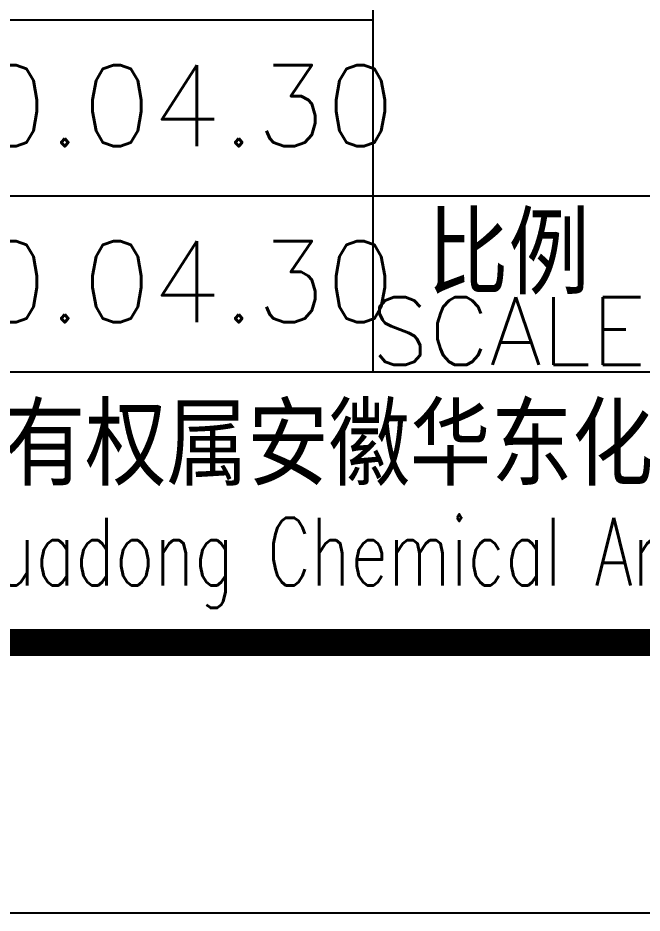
# Model space of a CAD drawing. Extents: x -14785 to 4269, y -25586 to -12228.
# Drawn here: x -12935.09 to -12912.02, y -25586.1 to -25553.03 of the extents above; entities that cross this region are included whole.
import ezdxf
from ezdxf.enums import TextEntityAlignment as Align

# ---------------------------------------------------------------- set-up
doc = ezdxf.new("R2010")
doc.units = 0
doc.header["$LTSCALE"] = 2000
doc.header["$MEASUREMENT"] = 0
doc.layers.get('0').update_dxf_attribs({"linetype": 'CONTINUOUS'})
doc.styles.add('ECEC_TQ', font='txt_l.shx', dxfattribs={"bigfont": 'hztxt_l.shx'})

msp = doc.modelspace()

# ---------------------------------------------------------------- linework, layer by layer
for p, q in [((-12921.96, -25566.104), (-12921.96, -25533.604)), ((-12976.96, -25553.104), (-12921.96, -25553.104)), ((-12976.96, -25559.604), (-12921.96, -25559.604)), ((-12921.96, -25559.604), (-12796.96, -25559.604)), ((-12976.96, -25566.104), (-12796.96, -25566.104)), ((-12976.96, -25576.104), (-12796.96, -25576.104)), ((-12786.96, -25586.104), (-13627.96, -25586.104))]:
    msp.add_line(p, q)
at = {"color": 0, "const_width": 1}
msp.add_lwpolyline([(-12796.96, -25576.104), (-13602.96, -25576.104), (-13602.96, -25002.104), (-12796.96, -25002.104)], close=True, dxfattribs=at)

# ---------------------------------------------------------------- texts
at = {"style": 'ECEC_TQ'}
for s, height, p in [('比例', 3, (-12916.96, -25561.604)), ('SCALE', 2.5, (-12916.96, -25564.604)), ('本文件专有权属安徽华东化工医药工程有限责任公司所有,未经许可不得复制或转让给第三方', 3, (-12886.96, -25569.104))]:
    msp.add_text(s, height=height, dxfattribs=at).set_placement(p, align=Align.MIDDLE)
at = {"style": 'ECEC_TQ', "width": 0.72}
msp.add_text('The proprietary right of this document belongs to Anhui Huadong Chemical And Medical Engineering  Co.,Ltd.  and any replication or transfer to the 3rd. side is forbidden without its permission. ', height=2.5, dxfattribs=at).set_placement((-12886.96, -25573.104), align=Align.MIDDLE)
at = {"style": 'ECEC_TQ'}
for p in [(-12932.716, -25556.276), (-12932.716, -25562.776)]:
    msp.add_attdef('2020.04.30', text=' ', height=3, dxfattribs=at).set_placement(p, align=Align.MIDDLE)

doc.saveas('drawing.dxf')
